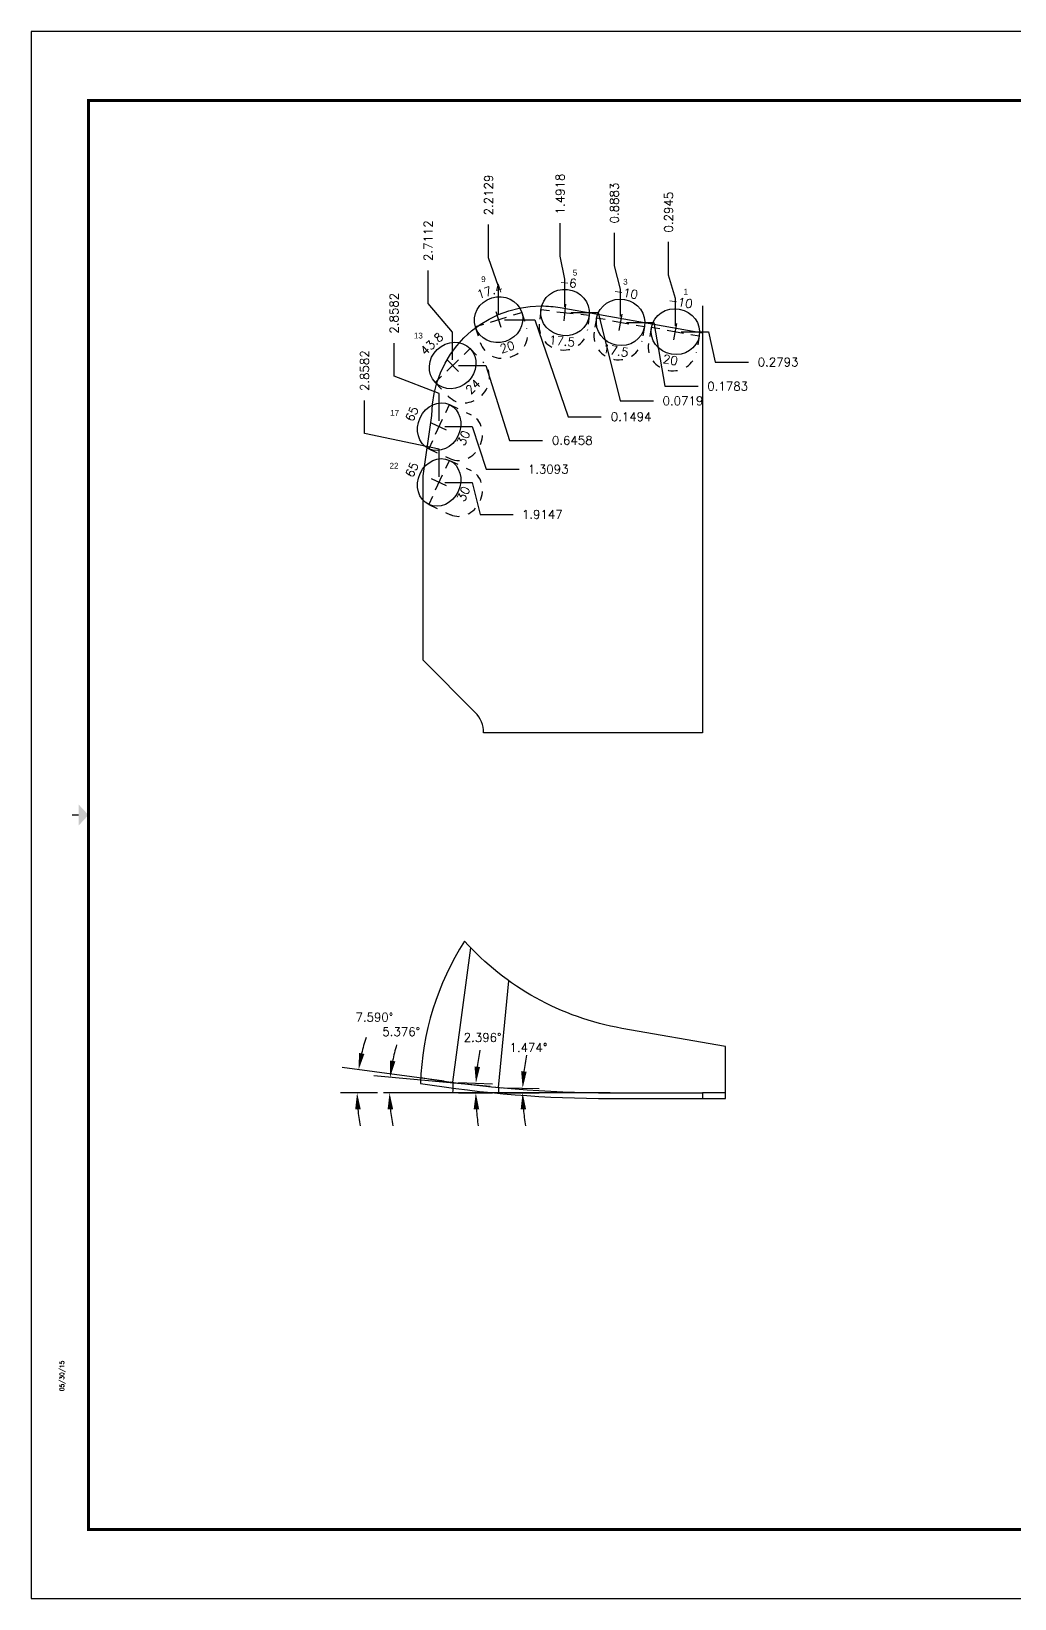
# Model space of a CAD drawing. Header units: inches. Extents: x 2.6 to 46.6, y -13.6 to 3.4.
# Drawn here: x 2.64 to 13.32, y -13.56 to 3.44 of the extents above; entities that cross this region are included whole.
import ezdxf
from ezdxf.enums import TextEntityAlignment as Align

# ---------------------------------------------------------------- set-up
doc = ezdxf.new("R2010")
doc.units = ezdxf.units.IN
doc.header["$MEASUREMENT"] = 0
doc.header["$PDMODE"] = 35
doc.linetypes.add('CENTER', pattern=[2, 1.25, -0.25, 0.25, -0.25])
doc.linetypes.add('HIDDEN2', pattern=[0.1875, 0.125, -0.0625])
doc.layers.get('Defpoints').update_dxf_attribs({"color": 10})
doc.layers.add('Blade 1', color=30, linetype='Continuous', true_color=0xff7f00)
for name, color, linetype in [('Cline', 5, 'CENTER'), ('Dims', 4, 'Continuous'), ('Text', 3, 'Continuous'), ('Title Block', 7, 'Continuous')]:
    doc.layers.add(name, color=color, linetype=linetype)
doc.styles.add('RomanD', font='romand.shx')
doc.styles.add('RomanS', font='romans')
doc.styles.get("Standard").update_dxf_attribs({"font": 'arial.ttf'})
doc.dimstyles.get("Standard").update_dxf_attribs({"dimtxt": 0.09375, "dimasz": 0.18, "dimexe": 0.18, "dimexo": 0.0625, "dimgap": 0.09, "dimtad": 0, "dimtih": 1, "dimtoh": 1, "dimdec": 4, "dimzin": 0, "dimdsep": 46, "dimtxsty": 'RomanS', "dimcen": 0.09, "dimadec": 3, "dimazin": 0, "dimtfac": 1, "dimtdec": 4, "dimtofl": 0, "dimtmove": 0, "dimatfit": 3, "dimfxl": 1, "dimtolj": 1, "dimtzin": 0, "dimarcsym": 0})

# ---------------------------------------------------------------- blocks, each defined once
blk = doc.blocks.new('COT_Cblock')
at = {"layer": 'Defpoints'}
blk.add_point((0.188, 0.188), dxfattribs=at)
at = {"layer": 'Title Block', "color": 8}
blk.add_lwpolyline([(0, 0), (22, 0), (22, 17), (0, 17)], close=True, dxfattribs=at)
at = {"layer": 'Title Block', "const_width": 0.03}
blk.add_lwpolyline([(21.38, 16.25), (0.62, 16.25), (0.62, 0.75), (21.38, 0.75)], close=True, dxfattribs=at)
at = {"layer": 'Title Block', "const_width": 0.015}
blk.add_lwpolyline([(0.44, 8.5), (0.515, 8.5)], dxfattribs=at)
at = {"layer": 'Title Block'}
blk.add_solid([(0.515, 8.387), (0.515, 8.612), (0.62, 8.5)], dxfattribs=at)
at = {"layer": 'Text', "width": 0.9, "flags": 8}
for tag, height, style, p in [('DRAWN', 0.11, 'RomanS', (16.95, 1.953)), ('TITL1', 0.125, 'RomanD', (19.587, 1.684)), ('TITL2', 0.094, 'RomanD', (19.587, 1.514)), ('TITL3', 0.094, 'RomanD', (19.587, 1.374))]:
    blk.add_attdef(tag, text='', height=height, dxfattribs=dict(at, style=style)).set_placement(p, align=Align.MIDDLE_CENTER)
at = {"layer": 'Text', "style": 'RomanS', "width": 0.9, "flags": 8}
for tag, p in [('DDATE', (16.575, 1.641)), ('CHECK', (16.575, 1.375)), ('MATRL', (16.575, 1.117)), ('PDATE', (16.575, 0.852)), ('SCALE', (18.146, 0.855)), ('SHEET', (20.255, 0.855))]:
    blk.add_attdef(tag, text='', height=0.094, dxfattribs=at).set_placement(p, align=Align.MIDDLE_LEFT)
for tag, p in [('FSCM#', (18.587, 1.121)), ('DWG#', (20.06, 1.121)), ('REV#', (21.22, 1.121))]:
    blk.add_attdef(tag, text='', height=0.094, dxfattribs=at).set_placement(p, align=Align.TOP_CENTER)
at = {"layer": 'Title Block', "color": 1, "style": 'RomanS', "flags": 8}
for tag, p in [('FNAME', (0.37, 3.75)), ('REVDATE', (0.37, 2.25)), ('USER', (0.37, 0.75))]:
    blk.add_attdef(tag, text='', height=0.047, rotation=90, dxfattribs=at).set_placement(p, align=Align.BOTTOM_LEFT)
blk = doc.blocks.new('Cmark')
at = {"layer": 'Cline'}
for p, q in [((-0.09, 0), (0.09, 0)), ((0, -0.09), (0, 0.09))]:
    blk.add_line(p, q, dxfattribs=at)
blk = doc.blocks.new('1313@30')
for p, q in [((-0.17, 0), (-0.265, 0)), ((0.171, 0), (0.264, 0))]:
    blk.add_line(p, q)
at = {"color": 8, "linetype": 'HIDDEN2', "ltscale": 0.5}
blk.add_line((-0.265, 0), (-0.265, -0.26), dxfattribs=at)
at = {"color": 8, "linetype": 'HIDDEN2', "ltscale": 0.5, "flags": 128}
blk.add_lwpolyline([(0.264, 0), (0.264, -0.26)], dxfattribs=at)
blk.add_ellipse((0, 0), major_axis=(0.264, 0), ratio=0.866025)
at = {"color": 8, "linetype": 'HIDDEN2', "ltscale": 0.5}
blk.add_ellipse((0, -0.26), major_axis=(0.264, 0), ratio=0.866025, start_param=3.141593, end_param=6.283185, dxfattribs=at)
blk.add_blockref('Cmark', (0, 0))
at = {"style": 'RomanS'}
blk.add_text('30', height=0.094, dxfattribs=at).set_placement((0, -0.292), align=Align.MIDDLE_CENTER)
blk.add_attdef('ANG', text='', height=0.094, dxfattribs=at).set_placement((0, 0.251), align=Align.BOTTOM_CENTER)
blk = doc.blocks.new('1313@20')
for p, q in [((-0.17, 0), (-0.265, 0)), ((0.171, 0), (0.264, 0))]:
    blk.add_line(p, q)
at = {"color": 8, "linetype": 'HIDDEN2', "ltscale": 0.5}
blk.add_line((-0.265, 0), (-0.265, -0.178), dxfattribs=at)
at = {"color": 8, "linetype": 'HIDDEN2', "ltscale": 0.5, "flags": 128}
blk.add_lwpolyline([(0.264, 0), (0.264, -0.178)], dxfattribs=at)
blk.add_ellipse((0, 0), major_axis=(0.264, 0), ratio=0.939693)
at = {"color": 8, "linetype": 'HIDDEN2', "ltscale": 0.5}
blk.add_ellipse((0, -0.178), major_axis=(0.264, 0), ratio=0.939693, start_param=3.141593, end_param=6.283185, dxfattribs=at)
blk.add_blockref('Cmark', (0, 0))
at = {"style": 'RomanS'}
blk.add_text('20', height=0.094, dxfattribs=at).set_placement((0, -0.311), align=Align.MIDDLE_CENTER)
blk.add_attdef('ANG', text='', height=0.094, dxfattribs=at).set_placement((0, 0.251), align=Align.BOTTOM_CENTER)
blk = doc.blocks.new('1313@24')
for p, q in [((-0.17, 0), (-0.265, 0)), ((0.171, 0), (0.264, 0))]:
    blk.add_line(p, q)
at = {"color": 8, "linetype": 'HIDDEN2', "ltscale": 0.5}
blk.add_line((-0.265, 0), (-0.265, -0.212), dxfattribs=at)
at = {"color": 8, "linetype": 'HIDDEN2', "ltscale": 0.5, "flags": 128}
blk.add_lwpolyline([(0.264, 0), (0.264, -0.212)], dxfattribs=at)
blk.add_ellipse((0, 0), major_axis=(0.264, 0), ratio=0.913535)
at = {"color": 8, "linetype": 'HIDDEN2', "ltscale": 0.5}
blk.add_ellipse((0, -0.212), major_axis=(0.264, 0), ratio=0.913535, start_param=3.141593, end_param=6.283185, dxfattribs=at)
blk.add_blockref('Cmark', (0, 0))
at = {"style": 'RomanS'}
blk.add_text('24', height=0.094, dxfattribs=at).set_placement((0, -0.318), align=Align.MIDDLE_CENTER)
blk.add_attdef('ANG', text='', height=0.094, dxfattribs=at).set_placement((0, 0.251), align=Align.BOTTOM_CENTER)
blk = doc.blocks.new('1313@17.5')
for p, q in [((-0.17, 0), (-0.265, 0)), ((0.171, 0), (0.264, 0))]:
    blk.add_line(p, q)
at = {"color": 8, "linetype": 'HIDDEN2', "ltscale": 0.5}
blk.add_line((-0.265, 0), (-0.265, -0.178), dxfattribs=at)
at = {"color": 8, "linetype": 'HIDDEN2', "ltscale": 0.5, "flags": 128}
blk.add_lwpolyline([(0.264, 0), (0.264, -0.178)], dxfattribs=at)
blk.add_ellipse((0, 0), major_axis=(0.264, 0), ratio=0.953717)
at = {"color": 8, "linetype": 'HIDDEN2', "ltscale": 0.5}
blk.add_ellipse((0, -0.156), major_axis=(0.264, 0), ratio=0.953717, start_param=3.141593, end_param=6.283185, dxfattribs=at)
blk.add_blockref('Cmark', (0, 0))
at = {"style": 'RomanS'}
blk.add_text('17.5', height=0.094, dxfattribs=at).set_placement((0, -0.311), align=Align.MIDDLE_CENTER)
blk.add_attdef('ANG', text='', height=0.094, dxfattribs=at).set_placement((0, 0.251), align=Align.BOTTOM_CENTER)
blk = doc.blocks.new('*D152')
at = {"layer": 'Defpoints', "color": 0, "transparency": 16777216}
for p in [(9.56, 1.158), (9.927, 0.463), (9.633, 0.184)]:
    blk.add_point(p, dxfattribs=at)
at = {"layer": 'Dims', "color": 0, "lineweight": -2, "transparency": 16777216}
for p, q in [((9.56, 0.798), (9.56, 1.158)), ((9.633, 0.544), (9.56, 0.798)), ((9.633, 0.247), (9.633, 0.544))]:
    blk.add_line(p, q, dxfattribs=at)
at = {"layer": 'Dims', "color": 0, "transparency": 16777216, "insert": (9.56, 1.48), "char_height": 0.0938, "attachment_point": 5, "rotation": 90, "style": 'RomanS'}
blk.add_mtext('\\A1;0.2945', dxfattribs=at)
blk = doc.blocks.new('*D153')
at = {"layer": 'Defpoints', "color": 0, "transparency": 16777216}
for p in [(8.971, 1.257), (9.927, 0.463), (9.039, 0.285)]:
    blk.add_point(p, dxfattribs=at)
at = {"layer": 'Dims', "color": 0, "lineweight": -2, "transparency": 16777216}
for p, q in [((8.971, 0.897), (8.971, 1.257)), ((9.039, 0.645), (8.971, 0.897)), ((9.039, 0.348), (9.039, 0.645))]:
    blk.add_line(p, q, dxfattribs=at)
at = {"layer": 'Dims', "color": 0, "transparency": 16777216, "insert": (8.971, 1.579), "char_height": 0.0938, "attachment_point": 5, "rotation": 90, "style": 'RomanS'}
blk.add_mtext('\\A1;0.8883', dxfattribs=at)
blk = doc.blocks.new('*D154')
at = {"layer": 'Defpoints', "color": 0, "transparency": 16777216}
for p in [(9.927, 0.463), (9.633, 0.184), (10.426, -0.145)]:
    blk.add_point(p, dxfattribs=at)
at = {"layer": 'Dims', "color": 0, "lineweight": -2, "transparency": 16777216}
for p, q in [((9.695, 0.184), (9.993, 0.184)), ((9.993, 0.184), (10.066, -0.145)), ((10.066, -0.145), (10.426, -0.145))]:
    blk.add_line(p, q, dxfattribs=at)
at = {"layer": 'Dims', "color": 0, "transparency": 16777216, "insert": (10.748, -0.145), "char_height": 0.0938, "attachment_point": 5, "style": 'RomanS'}
blk.add_mtext('\\A1;0.2793', dxfattribs=at)
blk = doc.blocks.new('*D155')
at = {"layer": 'Defpoints', "color": 0, "transparency": 16777216}
for p in [(9.927, 0.463), (9.039, 0.285), (9.879, -0.408)]:
    blk.add_point(p, dxfattribs=at)
at = {"layer": 'Dims', "color": 0, "lineweight": -2, "transparency": 16777216}
for p, q in [((9.101, 0.285), (9.399, 0.285)), ((9.399, 0.285), (9.519, -0.408)), ((9.519, -0.408), (9.879, -0.408))]:
    blk.add_line(p, q, dxfattribs=at)
at = {"layer": 'Dims', "color": 0, "transparency": 16777216, "insert": (10.201, -0.408), "char_height": 0.0938, "attachment_point": 5, "style": 'RomanS'}
blk.add_mtext('\\A1;0.1783', dxfattribs=at)
blk = doc.blocks.new('*D156')
at = {"layer": 'Defpoints', "color": 0, "transparency": 16777216}
for p in [(8.382, 1.362), (8.435, 0.392), (9.927, 0.463)]:
    blk.add_point(p, dxfattribs=at)
at = {"layer": 'Dims', "color": 0, "lineweight": -2, "transparency": 16777216}
for p, q in [((8.382, 1.002), (8.382, 1.362)), ((8.435, 0.752), (8.382, 1.002)), ((8.435, 0.454), (8.435, 0.752))]:
    blk.add_line(p, q, dxfattribs=at)
at = {"layer": 'Dims', "color": 0, "transparency": 16777216, "insert": (8.382, 1.677), "char_height": 0.0938, "attachment_point": 5, "rotation": 90, "style": 'RomanS'}
blk.add_mtext('\\A1;1.4918', dxfattribs=at)
blk = doc.blocks.new('*D157')
at = {"layer": 'Defpoints', "color": 0, "transparency": 16777216}
for p in [(8.435, 0.392), (9.927, 0.463), (9.395, -0.566)]:
    blk.add_point(p, dxfattribs=at)
at = {"layer": 'Dims', "color": 0, "lineweight": -2, "transparency": 16777216}
for p, q in [((8.498, 0.392), (8.795, 0.392)), ((8.795, 0.392), (9.035, -0.566)), ((9.035, -0.566), (9.395, -0.566))]:
    blk.add_line(p, q, dxfattribs=at)
at = {"layer": 'Dims', "color": 0, "transparency": 16777216, "insert": (9.715, -0.566), "char_height": 0.0938, "attachment_point": 5, "style": 'RomanS'}
blk.add_mtext('\\A1;0.0719', dxfattribs=at)
blk = doc.blocks.new('*D158')
at = {"layer": 'Defpoints', "color": 0, "transparency": 16777216}
for p in [(7.606, 1.346), (9.927, 0.463), (7.714, 0.314)]:
    blk.add_point(p, dxfattribs=at)
at = {"layer": 'Dims', "color": 0, "lineweight": -2, "transparency": 16777216}
for p, q in [((7.606, 0.986), (7.606, 1.346)), ((7.714, 0.674), (7.606, 0.986)), ((7.714, 0.377), (7.714, 0.674))]:
    blk.add_line(p, q, dxfattribs=at)
at = {"layer": 'Dims', "color": 0, "transparency": 16777216, "insert": (7.606, 1.666), "char_height": 0.0938, "attachment_point": 5, "rotation": 90, "style": 'RomanS'}
blk.add_mtext('\\A1;2.2129', dxfattribs=at)
blk = doc.blocks.new('*D159')
at = {"layer": 'Defpoints', "color": 0, "transparency": 16777216}
for p in [(9.927, 0.463), (7.714, 0.314), (8.829, -0.738)]:
    blk.add_point(p, dxfattribs=at)
at = {"layer": 'Dims', "color": 0, "lineweight": -2, "transparency": 16777216}
for p, q in [((7.777, 0.314), (8.109, 0.314)), ((8.109, 0.314), (8.469, -0.738)), ((8.469, -0.738), (8.829, -0.738))]:
    blk.add_line(p, q, dxfattribs=at)
at = {"layer": 'Dims', "color": 0, "transparency": 16777216, "insert": (9.153, -0.738), "char_height": 0.0938, "attachment_point": 5, "style": 'RomanS'}
blk.add_mtext('\\A1;0.1494', dxfattribs=at)
blk = doc.blocks.new('*D160')
at = {"layer": 'Defpoints', "color": 0, "transparency": 16777216}
for p in [(7.714, -8.071), (7.715, -8.014), (7.975, -8.054), (9.927, -8.071)]:
    blk.add_point(p, dxfattribs=at)
at = {"layer": 'Dims', "color": 0, "lineweight": -2, "transparency": 16777216}
for p, q in [((7.777, -8.071), (8.155, -8.071)), ((7.778, -8.016), (8.156, -8.025))]:
    blk.add_line(p, q, dxfattribs=at)
for start, end in [(167.9559, 173.2411), (185.2852, 190.5703)]:
    blk.add_arc((9.927, -8.071), 1.952, start, end, dxfattribs=at)
at = {"layer": 'Dims', "color": 0, "transparency": 16777216}
for points in [[(8.019, -7.843), (7.959, -7.839), (7.976, -8.021)], [(7.954, -8.252), (8.013, -8.249), (7.975, -8.071)]]:
    blk.add_solid(points, dxfattribs=at)
at = {"layer": 'Dims', "color": 0, "transparency": 16777216, "insert": (8.038, -7.581), "char_height": 0.0938, "attachment_point": 5, "style": 'RomanS'}
blk.add_mtext('\\A1;1.474°', dxfattribs=at)
blk = doc.blocks.new('*D161')
at = {"layer": 'Defpoints', "color": 0, "transparency": 16777216}
for p in [(6.949, 0.849), (9.927, 0.463), (7.216, -0.182)]:
    blk.add_point(p, dxfattribs=at)
at = {"layer": 'Dims', "color": 0, "lineweight": -2, "transparency": 16777216}
for p, q in [((6.949, 0.489), (6.949, 0.849)), ((7.216, 0.178), (6.949, 0.489)), ((7.216, -0.12), (7.216, 0.178))]:
    blk.add_line(p, q, dxfattribs=at)
at = {"layer": 'Dims', "color": 0, "transparency": 16777216, "insert": (6.949, 1.171), "char_height": 0.0938, "attachment_point": 5, "rotation": 90, "style": 'RomanS'}
blk.add_mtext('\\A1;2.7112', dxfattribs=at)
blk = doc.blocks.new('*D162')
at = {"layer": 'Defpoints', "color": 0, "transparency": 16777216}
for p in [(9.927, 0.463), (7.216, -0.182), (8.192, -0.995)]:
    blk.add_point(p, dxfattribs=at)
at = {"layer": 'Dims', "color": 0, "lineweight": -2, "transparency": 16777216}
for p, q in [((7.279, -0.182), (7.576, -0.182)), ((7.576, -0.182), (7.832, -0.995)), ((7.832, -0.995), (8.192, -0.995))]:
    blk.add_line(p, q, dxfattribs=at)
at = {"layer": 'Dims', "color": 0, "transparency": 16777216, "insert": (8.514, -0.995), "char_height": 0.0938, "attachment_point": 5, "style": 'RomanS'}
blk.add_mtext('\\A1;0.6458', dxfattribs=at)
blk = doc.blocks.new('*D163')
at = {"layer": 'Defpoints', "color": 0, "transparency": 16777216}
for p in [(7.218, -7.958), (7.216, -8.071), (7.467, -8.037), (9.927, -8.071)]:
    blk.add_point(p, dxfattribs=at)
at = {"layer": 'Dims', "color": 0, "lineweight": -2, "transparency": 16777216}
for p, q in [((7.281, -7.96), (7.649, -7.976)), ((7.279, -8.071), (7.647, -8.071))]:
    blk.add_line(p, q, dxfattribs=at)
for start, end in [(169.2181, 173.4109), (184.1928, 188.3857)]:
    blk.add_arc((9.927, -8.071), 2.46, start, end, dxfattribs=at)
at = {"layer": 'Dims', "color": 0, "transparency": 16777216}
for points in [[(7.513, -7.791), (7.453, -7.786), (7.469, -7.968)], [(7.444, -8.252), (7.504, -8.25), (7.467, -8.071)]]:
    blk.add_solid(points, dxfattribs=at)
at = {"layer": 'Dims', "color": 0, "transparency": 16777216, "insert": (7.541, -7.471), "char_height": 0.0938, "attachment_point": 5, "style": 'RomanS'}
blk.add_mtext('\\A1;2.396°', dxfattribs=at)
blk = doc.blocks.new('*D164')
at = {"layer": 'Defpoints', "color": 0, "transparency": 16777216}
for p in [(9.927, 0.463), (6.58, 0.061), (7.069, -0.846)]:
    blk.add_point(p, dxfattribs=at)
at = {"layer": 'Dims', "color": 0, "lineweight": -2, "transparency": 16777216}
for p, q in [((6.58, -0.299), (6.58, 0.061)), ((7.069, -0.486), (6.58, -0.299)), ((7.069, -0.783), (7.069, -0.486))]:
    blk.add_line(p, q, dxfattribs=at)
at = {"layer": 'Dims', "color": 0, "transparency": 16777216, "insert": (6.58, 0.384), "char_height": 0.0938, "attachment_point": 5, "rotation": 90, "style": 'RomanS'}
blk.add_mtext('\\A1;2.8582', dxfattribs=at)
blk = doc.blocks.new('*D165')
at = {"layer": 'Defpoints', "color": 0, "transparency": 16777216}
for p in [(9.927, 0.463), (7.069, -0.846), (7.938, -1.307)]:
    blk.add_point(p, dxfattribs=at)
at = {"layer": 'Dims', "color": 0, "lineweight": -2, "transparency": 16777216}
for p, q in [((7.132, -0.846), (7.429, -0.846)), ((7.429, -0.846), (7.578, -1.307)), ((7.578, -1.307), (7.938, -1.307))]:
    blk.add_line(p, q, dxfattribs=at)
at = {"layer": 'Dims', "color": 0, "transparency": 16777216, "insert": (8.253, -1.307), "char_height": 0.0938, "attachment_point": 5, "style": 'RomanS'}
blk.add_mtext('\\A1;1.3093', dxfattribs=at)
blk = doc.blocks.new('*D166')
at = {"layer": 'Defpoints', "color": 0, "transparency": 16777216}
for p in [(9.927, 0.463), (7.069, -1.451), (7.873, -1.798)]:
    blk.add_point(p, dxfattribs=at)
at = {"layer": 'Dims', "color": 0, "lineweight": -2, "transparency": 16777216}
for p, q in [((7.132, -1.451), (7.429, -1.451)), ((7.429, -1.451), (7.513, -1.798)), ((7.513, -1.798), (7.873, -1.798))]:
    blk.add_line(p, q, dxfattribs=at)
at = {"layer": 'Dims', "color": 0, "transparency": 16777216, "insert": (8.189, -1.798), "char_height": 0.0938, "attachment_point": 5, "style": 'RomanS'}
blk.add_mtext('\\A1;1.9147', dxfattribs=at)
blk = doc.blocks.new('*D167')
at = {"layer": 'Defpoints', "color": 0, "transparency": 16777216}
for p in [(6.181, -7.988), (7.187, -7.954), (7.249, -7.962), (6.464, -8.071), (8.927, -8.071)]:
    blk.add_point(p, dxfattribs=at)
at = {"layer": 'Dims', "color": 0, "lineweight": -2, "transparency": 16777216}
for p, q in [((7.125, -7.945), (6.018, -7.798)), ((6.402, -8.071), (5.999, -8.071))]:
    blk.add_line(p, q, dxfattribs=at)
for start, end in [(161.4902, 166.95), (185.4598, 190.9196)]:
    blk.add_arc((8.069, -8.071), 1.89, start, end, dxfattribs=at)
at = {"layer": 'Dims', "color": 0, "transparency": 16777216}
for points in [[(6.258, -7.65), (6.199, -7.639), (6.196, -7.821)], [(6.158, -8.252), (6.218, -8.249), (6.179, -8.071)]]:
    blk.add_solid(points, dxfattribs=at)
at = {"layer": 'Dims', "color": 0, "transparency": 16777216, "insert": (6.366, -7.252), "char_height": 0.0938, "attachment_point": 5, "style": 'RomanS'}
blk.add_mtext('\\A1;7.590°', dxfattribs=at)
blk = doc.blocks.new('*D168')
at = {"layer": 'Defpoints', "color": 0, "transparency": 16777216}
for p in [(6.464, -8.071), (6.531, -8.015), (7.684, -8.011), (7.746, -8.017), (8.927, -8.071)]:
    blk.add_point(p, dxfattribs=at)
at = {"layer": 'Dims', "color": 0, "lineweight": -2, "transparency": 16777216}
blk.add_line((7.622, -8.005), (6.359, -7.887), dxfattribs=at)
for start, end in [(163.0908, 168.8573), (185.7665, 191.5329)]:
    blk.add_arc((8.32, -8.071), 1.789, start, end, dxfattribs=at)
at = {"layer": 'Dims', "color": 0, "transparency": 16777216}
for points in [[(6.594, -7.73), (6.535, -7.721), (6.538, -7.903)], [(6.51, -8.252), (6.57, -8.249), (6.531, -8.071)]]:
    blk.add_solid(points, dxfattribs=at)
at = {"layer": 'Dims', "color": 0, "transparency": 16777216, "insert": (6.658, -7.409), "char_height": 0.0938, "attachment_point": 5, "style": 'RomanS'}
blk.add_mtext('\\A1;5.376°', dxfattribs=at)
blk = doc.blocks.new('*D256')
at = {"layer": 'Defpoints', "color": 0, "transparency": 16777216}
for p in [(9.927, 0.463), (6.26, -0.562), (7.069, -1.451)]:
    blk.add_point(p, dxfattribs=at)
at = {"layer": 'Dims', "color": 0, "lineweight": -2, "transparency": 16777216}
for p, q in [((6.26, -0.922), (6.26, -0.562)), ((7.069, -1.091), (6.26, -0.922)), ((7.069, -1.389), (7.069, -1.091))]:
    blk.add_line(p, q, dxfattribs=at)
at = {"layer": 'Dims', "color": 0, "transparency": 16777216, "insert": (6.26, -0.239), "char_height": 0.0938, "attachment_point": 5, "rotation": 90, "style": 'RomanS'}
blk.add_mtext('\\A1;2.8582', dxfattribs=at)

msp = doc.modelspace()

# ---------------------------------------------------------------- linework, layer by layer
for p, q in [((8.92726, -8.07103), (6.46427, -8.07103)), ((10.17726, -8.07103), (9.92726, -8.07103)), ((9.92726, -8.07103), (9.92726, -8.13353))]:
    msp.add_line(p, q)
msp.add_lwpolyline([(9.92726, 0.46344), (9.92726, -4.166), (7.55226, -4.166, 0.19891237), (7.46073, -3.94503), (6.89601, -3.38031), (6.89601, -1.38031), (6.98976, -0.72406, -0.41421356), (8.17726, 0.46344, -0.04366094), (8.38347, 0.4454), (9.92726, 0.17319)], format="xyb")
msp.add_lwpolyline([(8.92726, -8.13353), (9.92726, -8.13353), (10.17726, -8.13353), (10.17726, -7.57103), (9.05226, -7.37267, -0.1673012), (7.3441, -6.42599, 0.1342448), (6.86646, -7.96915, 0.03981978)], format="xyb", close=True)
at = {"layer": 'Defpoints'}
msp.add_lwpolyline([(6.8692, -7.90629, 0.0399603), (8.92726, -8.07103), (9.92726, -8.07103)], format="xyb", dxfattribs=at)
at = {"layer": 'Dims'}
for p, q in [((7.21839, -7.95768), (7.41268, -6.49962)), ((7.71507, -8.01412), (7.8241, -6.85558)), ((7.18741, -7.95355), (7.24937, -7.9618)), ((7.68396, -8.01119), (7.74618, -8.01705))]:
    msp.add_line(p, q, dxfattribs=at)
for radius, start in [(2.71124, 177.60378), (2.21292, 178.526254)]:
    msp.add_arc((9.92726, -8.07103), radius, start, 180, dxfattribs=at)

# ---------------------------------------------------------------- block references
at = {"color": 1}
ref = msp.add_blockref('COT_Cblock', (2.64352, -13.55835), dxfattribs=at)
ref.add_attrib('REVDATE', '05/30/15', dxfattribs={"layer": 'Title Block', "color": 1, "height": 0.047, "rotation": 90, "style": 'RomanS', "flags": 8}).set_placement((3.01352, -11.30835), align=Align.BOTTOM_LEFT)
at = {"layer": 'Blade 1'}
for name, p, rotation, values in [('1313@20', (7.71434, 0.31409), 17.4, {'ANG': '17.4'}), ('1313@17.5', (8.43547, 0.39152), 354.0000000000001, {'ANG': '-6'}), ('1313@17.5', (9.03894, 0.28511), 350.0000000000001, {'ANG': '-10'}), ('1313@20', (9.63276, 0.18417), 350.0000000000001, {'ANG': '-10'}), ('1313@24', (7.21602, -0.1824), 43.8, {'ANG': '43.8'}), ('1313@30', (7.06906, -0.84583), 65, {'ANG': '65'}), ('1313@30', (7.06906, -1.45131), 65, {'ANG': '65'})]:
    msp.add_blockref(name, p, dxfattribs=dict(at, rotation=rotation)).add_auto_attribs(values)

# ---------------------------------------------------------------- texts
for s, p in [('5', (8.5194, 0.79292)), ('9', (7.52558, 0.72185)), ('3', (9.06651, 0.69427)), ('1', (9.72182, 0.58652)), ('13', (6.79509, 0.11023)), ('17', (6.53816, -0.72751)), ('22', (6.53143, -1.30106))]:
    msp.add_text(s, height=0.0625, dxfattribs=at).set_placement(p)

# ---------------------------------------------------------------- dimensions: what is measured, and where the dimension line sits
at = {"layer": 'Dims'}
for feature_location, offset, dtype, origin, picture, middle in [((7.71434, 0.31409), (-0.10882, 1.03195), 1, (9.92726, 0.46344), '*D158', (7.60552, 1.66595)), ((8.43547, 0.39152), (-0.05367, 0.9702), 1, (9.92726, 0.46344), '*D156', (8.3818, 1.67716)), ((9.03894, 0.28511), (-0.06761, 0.972), 1, (9.92726, 0.46344), '*D153', (8.97133, 1.57926)), ((9.63276, 0.18417), (-0.0729, 0.97353), 1, (9.92726, 0.46344), '*D152', (9.55986, 1.47984)), ((7.21602, -0.1824), (-0.26729, 1.03144), 1, (9.92726, 0.46344), '*D161', (6.94873, 1.17118)), ((7.06906, -0.84583), (-0.48913, 0.90729), 1, (9.92726, 0.46344), '*D164', (6.57993, 0.3836)), ((7.06906, -1.45131), (-0.80924, 0.8897), 1, (9.92726, 0.46344), '*D256', (6.25982, -0.23946)), ((7.06906, -0.84583), (0.86869, -0.46129), 0, (9.92726, 0.46344), '*D165', (8.2532, -1.30712)), ((7.06906247, -1.45130871), (0.80429191, -0.34696118), 0, (9.92726247, 0.46344127), '*D166', (8.18880081, -1.79826989)), ((7.21602, -0.1824), (0.97592, -0.81309), 0, (9.92726, 0.46344), '*D162', (8.51409, -0.99549)), ((7.714339, 0.31409), (1.114782, -1.052154), 0, (9.927262, 0.463441), '*D159', (9.153495, -0.738064)), ((8.43547, 0.39152), (0.95933, -0.95766), 0, (9.92726, 0.46344), '*D157', (9.71471, -0.56615)), ((9.03894, 0.28511), (0.84023, -0.69344), 0, (9.92726, 0.46344), '*D155', (10.20132, -0.40834)), ((9.63276, 0.18417), (0.79282, -0.32958), 0, (9.92726, 0.46344), '*D154', (10.74772, -0.14541))]:
    dim = msp.add_ordinate_dim(feature_location=feature_location, offset=offset, dtype=dtype, origin=origin, dimstyle='Standard', dxfattribs=at)
    dim.commit()
    dim.dimension.update_dxf_attribs({"geometry": picture, "text_midpoint": middle})
for base, line1, line2, picture, middle in [((6.1812547, -7.987617), ((8.9272625, -8.0710332), (6.4642704, -8.0710332)), ((7.1874133, -7.9535491), (7.2493657, -7.9618045)), '*D167', (6.3663164, -7.2516226)), ((6.531461, -8.015079), ((7.683958, -8.011191), (7.746183, -8.017047)), ((8.927262, -8.071033), (6.46427, -8.071033)), '*D168', (6.65754, -7.409077))]:
    dim = msp.add_angular_dim_2l(base=base, line1=line1, line2=line2, dimstyle='Standard', dxfattribs=at)
    dim.commit()
    dim.dimension.update_dxf_attribs({"geometry": picture, "text_midpoint": middle, "dimtype": 162})
for base, p1, p2, picture, middle in [((7.46723, -8.03674), (7.21839, -7.95768), (7.21602, -8.07103), '*D163', (7.54126, -7.47106)), ((7.97529, -8.0543), (7.71507, -8.01412), (7.71434, -8.07103), '*D160', (8.03778, -7.5808))]:
    dim = msp.add_angular_dim_3p(base=base, center=(9.92726, -8.07103), p1=p1, p2=p2, dimstyle='Standard', dxfattribs=at)
    dim.commit()
    dim.dimension.update_dxf_attribs({"geometry": picture, "text_midpoint": middle, "dimtype": 165})

doc.saveas('drawing.dxf')
